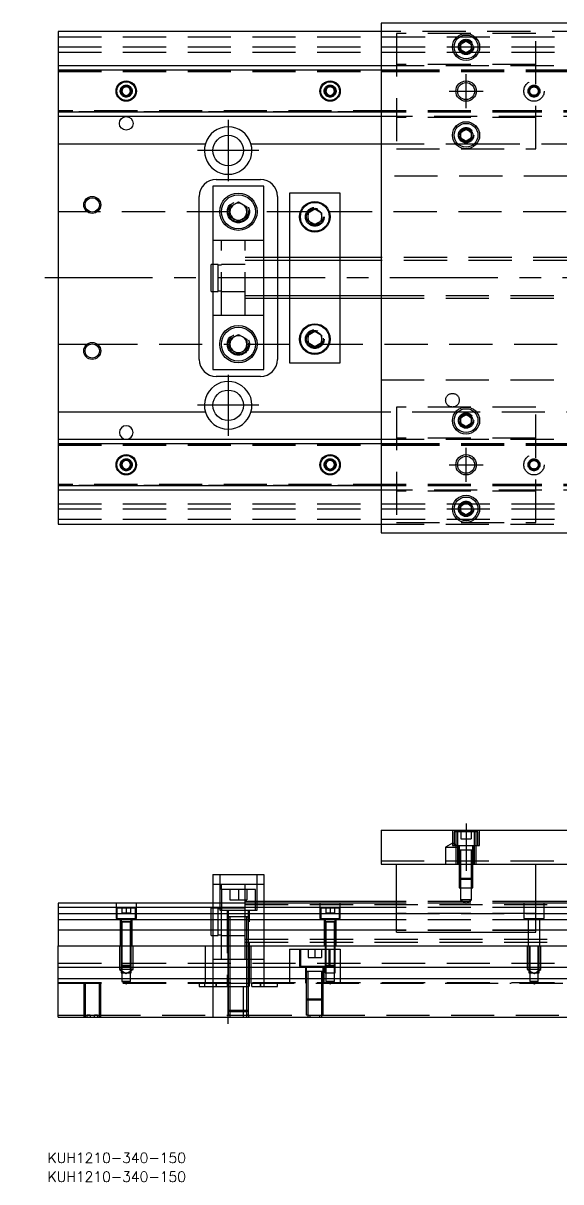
# Model space of a CAD drawing. Extents: x -10 to 547, y -266 to 77.
# Drawn here: x -10.3 to 147.9, y -266.1 to 75 of the extents above; entities that cross this region are included whole.
import ezdxf

# ---------------------------------------------------------------- set-up
doc = ezdxf.new("R2010")
doc.units = 0
doc.linetypes.add('CENTER', pattern=[50.8, 31.75, -6.35, 6.35, -6.35])
doc.linetypes.add('DASHED', pattern=[19.05, 12.7, -6.35])
doc.layers.get('0').update_dxf_attribs({"linetype": 'CONTINUOUS'})
doc.layers.add('CENTER', color=1, linetype='CENTER')
doc.styles.get("Standard").update_dxf_attribs({"font": 'txt.shx', "height": 3, "bigfont": 'bigfont.shx'})

# ---------------------------------------------------------------- blocks, each defined once
blk = doc.blocks.new('*U2')
at = {"color": 7, "linetype": 'CONTINUOUS'}
blk.add_text('KUH1210-340-150', height=3, dxfattribs=at).set_placement((-3.17, -266.1))
blk = doc.blocks.new('*U3')
at = {"color": 7, "linetype": 'CONTINUOUS'}
blk.add_text('KUH1210-340-150', height=3, dxfattribs=at).set_placement((-3.17, -260.55))

msp = doc.modelspace()

# ---------------------------------------------------------------- linework, layer by layer
at = {"color": 7, "linetype": 'CONTINUOUS'}
for p, q in [((0, 72.5), (0, 62.5)), ((95, 72.5), (0, 72.5)), ((245, 75), (95, 75)), ((95, 75), (95, -75)), ((118.5, 68.866026), (120, 69.73205)), ((118.5, 67.133974), (118.5, 68.866026)), ((120, 69.73205), (121.5, 68.866026)), ((121.5, 68.866026), (121.5, 67.133974)), ((120, 66.26795), (118.5, 67.133974)), ((121.5, 67.133974), (120, 66.26795)), ((0, 62.5), (95, 62.5)), ((0, 62.5), (0, 61.247728)), ((0, 61.247728), (95, 61.247728)), ((0, 61.247728), (0, 48.752272)), ((18.75, 55.721688), (20, 56.443376)), ((18.75, 54.278312), (18.75, 55.721688)), ((20, 56.443376), (21.25, 55.721688)), ((21.25, 55.721688), (21.25, 54.278312)), ((78.75, 55.721688), (80, 56.443376)), ((78.75, 54.278312), (78.75, 55.721688)), ((80, 56.443376), (81.25, 55.721688)), ((81.25, 55.721688), (81.25, 54.278312)), ((20, 53.556624), (18.75, 54.278312)), ((21.25, 54.278312), (20, 53.556624)), ((80, 53.556624), (78.75, 54.278312)), ((81.25, 54.278312), (80, 53.556624)), ((95, 48.752272), (0, 48.752272)), ((0, 48.752272), (0, 47.5)), ((95, 47.5), (0, 47.5)), ((0, 47.5), (0, 39.5)), ((118.5, 42.866026), (120, 43.73205)), ((118.5, 41.133974), (118.5, 42.866026)), ((120, 40.26795), (118.5, 41.133974)), ((120, 43.73205), (121.5, 42.866026)), ((121.5, 41.133974), (120, 40.26795)), ((121.5, 42.866026), (121.5, 41.133974)), ((0, 39.5), (43.291796, 39.5)), ((0, 39.5), (0, -39.5)), ((56.708204, 39.5), (95, 39.5)), ((46.5, 29), (59.5, 29)), ((41.5, -24), (41.5, 24)), ((60.5, 27), (45.5, 27)), ((45.5, 27), (45.5, -27)), ((60.5, -27), (60.5, 27)), ((64.5, 24), (64.5, 6)), ((83, 25), (68, 25)), ((68, 25), (68, 6)), ((83, 6), (83, 25)), ((50.5, 20.943376), (53, 22.386752)), ((50.5, 18.056624), (50.5, 20.943376)), ((53, 22.386752), (55.5, 20.943376)), ((55.5, 20.943376), (55.5, 18.056624)), ((53, 16.613248), (50.5, 18.056624)), ((55.5, 18.056624), (53, 16.613248)), ((73.5, 19.1547), (75.5, 20.309402)), ((73.5, 16.8453), (73.5, 19.1547)), ((75.5, 20.309402), (77.5, 19.1547)), ((77.5, 19.1547), (77.5, 16.8453)), ((75.5, 15.690598), (73.5, 16.8453)), ((77.5, 16.8453), (75.5, 15.690598)), ((45, 0), (45, 4)), ((45.5, 4), (45, 4)), ((95, 6), (60.5, 6)), ((45, -4), (45, 0)), ((45, -4), (45.5, -4)), ((60.5, -6), (95, -6)), ((64.5, -6), (64.5, -24)), ((68, -6), (68, -25)), ((83, -25), (83, -6)), ((50.5, -18.056624), (53, -16.613248)), ((53, -16.613248), (55.5, -18.056624)), ((73.5, -16.8453), (75.5, -15.690598)), ((73.5, -19.1547), (73.5, -16.8453)), ((75.5, -15.690598), (77.5, -16.8453)), ((77.5, -16.8453), (77.5, -19.1547)), ((50.5, -20.943376), (50.5, -18.056624)), ((55.5, -18.056624), (55.5, -20.943376)), ((75.5, -20.309402), (73.5, -19.1547)), ((77.5, -19.1547), (75.5, -20.309402)), ((53, -22.386752), (50.5, -20.943376)), ((55.5, -20.943376), (53, -22.386752)), ((45.5, -27), (60.5, -27)), ((68, -25), (83, -25)), ((59.5, -29), (46.5, -29)), ((43.291796, -39.5), (0, -39.5)), ((0, -39.5), (0, -47.5)), ((95, -39.5), (56.708204, -39.5)), ((118.5, -41.133974), (120, -40.26795)), ((120, -40.26795), (121.5, -41.133974)), ((118.5, -42.866026), (118.5, -41.133974)), ((120, -43.73205), (118.5, -42.866026)), ((121.5, -42.866026), (120, -43.73205)), ((121.5, -41.133974), (121.5, -42.866026)), ((0, -47.5), (95, -47.5)), ((0, -47.5), (0, -48.752272)), ((0, -48.752272), (95, -48.752272)), ((0, -48.752272), (0, -61.247728)), ((18.75, -54.278312), (20, -53.556624)), ((18.75, -55.721688), (18.75, -54.278312)), ((20, -53.556624), (21.25, -54.278312)), ((21.25, -54.278312), (21.25, -55.721688)), ((78.75, -54.278312), (80, -53.556624)), ((78.75, -55.721688), (78.75, -54.278312)), ((80, -53.556624), (81.25, -54.278312)), ((81.25, -54.278312), (81.25, -55.721688)), ((20, -56.443376), (18.75, -55.721688)), ((21.25, -55.721688), (20, -56.443376)), ((80, -56.443376), (78.75, -55.721688)), ((81.25, -55.721688), (80, -56.443376)), ((0, -61.247728), (0, -62.5)), ((95, -61.247728), (0, -61.247728)), ((95, -62.5), (0, -62.5)), ((0, -62.5), (0, -72.5)), ((118.5, -67.133974), (120, -66.26795)), ((118.5, -68.866026), (118.5, -67.133974)), ((120, -66.26795), (121.5, -67.133974)), ((121.5, -67.133974), (121.5, -68.866026)), ((120, -69.73205), (118.5, -68.866026)), ((121.5, -68.866026), (120, -69.73205)), ((0, -72.5), (95, -72.5)), ((95, -75), (245, -75)), ((95, -162.58), (245, -162.58)), ((95, -162.58), (95, -172.58)), ((95, -172.58), (245, -172.58)), ((99.5, -192.58), (99.5, -172.58)), ((140.5, -192.58), (140.5, -172.58)), ((45.5, -175.58), (45.5, -184.08)), ((45.5, -175.58), (60.5, -175.58)), ((60.5, -175.58), (60.5, -184.08)), ((0, -184.08), (0, -185.332272)), ((99.5, -184.08), (0, -184.08)), ((99.5, -183.58), (60.5, -183.58)), ((151.5, -183.58), (140.5, -183.58)), ((199.5, -184.08), (140.5, -184.08)), ((99.5, -185.332272), (0, -185.332272)), ((0, -185.332272), (0, -187.10668)), ((0, -187.10668), (99.5, -187.10668)), ((0, -187.10668), (0, -189.003076)), ((199.5, -185.332272), (140.5, -185.332272)), ((140.5, -187.10668), (199.5, -187.10668)), ((99.5, -189.003076), (0, -189.003076)), ((0, -189.003076), (0, -192.057372)), ((199.5, -189.003076), (140.5, -189.003076)), ((99.5, -192.057372), (0, -192.057372)), ((0, -192.057372), (0, -196.58)), ((99.5, -192.58), (140.5, -192.58)), ((199.5, -192.057372), (140.5, -192.057372)), ((0, -196.58), (340, -196.58)), ((0, -202.88), (0, -196.58)), ((0, -202.88), (340, -202.88)), ((0, -206.28), (0, -202.88)), ((0, -217.58), (0, -206.28)), ((0, -206.28), (340, -206.28)), ((0, -217.58), (340, -217.58))]:
    msp.add_line(p, q, dxfattribs=at)
at = {"color": 3, "linetype": 'DASHED'}
for p, q in [((158.000006, 72.5), (95, 72.5)), ((140.5, 72), (99.5, 72)), ((99.5, 72), (99.5, 38)), ((140.5, 38), (140.5, 72)), ((0, 71), (340, 71)), ((121.973226, 68.326156), (122, 68)), ((0, 68), (340, 68)), ((0, 66.5), (340, 66.5)), ((95, 62.5), (199.5, 62.5)), ((140.5, 62.8), (99.5, 62.8)), ((0, 61.1147), (95, 61.1147)), ((0, 61.1), (99.5, 61.1)), ((0, 60.8), (99.5, 60.8)), ((95, 61.247728), (99.5, 61.247728)), ((95, 61.1147), (99.5, 61.1147)), ((99.5, 61.247728), (140.5, 61.247728)), ((99.5, 61.1147), (140.5, 61.1147)), ((99.5, 61.1), (140.5, 61.1)), ((99.5, 61.1), (140.5, 61.1)), ((99.5, 60.8), (140.5, 60.8)), ((99.5, 60.8), (140.5, 60.8)), ((140.5, 61.247728), (199.5, 61.247728)), ((140.5, 61.1147), (199.5, 61.1147)), ((140.5, 61.1), (199.5, 61.1)), ((140.5, 60.8), (199.5, 60.8)), ((21.477374, 55.25955), (21.5, 55)), ((78.5, 55), (78.52041, 55.24661)), ((99.5, 49.2), (0, 49.2)), ((99.5, 48.9), (0, 48.9)), ((95, 48.8853), (0, 48.8853)), ((99.5, 48.8853), (95, 48.8853)), ((99.5, 48.752272), (95, 48.752272)), ((140.5, 49.2), (99.5, 49.2)), ((140.5, 48.9), (99.5, 48.9)), ((140.5, 48.8853), (99.5, 48.8853)), ((140.5, 48.752272), (99.5, 48.752272)), ((199.5, 49.2), (140.5, 49.2)), ((199.5, 48.9), (140.5, 48.9)), ((199.5, 48.8853), (140.5, 48.8853)), ((199.5, 48.752272), (140.5, 48.752272)), ((199.5, 47.5), (95, 47.5)), ((140.5, 47.2), (99.5, 47.2)), ((118, 42), (118.030168, 42.346066)), ((95, 39.5), (116.877502, 39.5)), ((99.5, 38), (140.5, 38)), ((116.877502, 39.5), (117.55051, 39.5)), ((117.55051, 39.5), (122.44949, 39.5)), ((122.44949, 39.5), (123.122498, 39.5)), ((123.122498, 39.5), (162.254033, 39.5)), ((245, 30), (95, 30)), ((9.359688, 19.5), (0, 19.5)), ((50.5, 19.5), (10.640312, 19.5)), ((74.030306, 19.5), (55.5, 19.5)), ((55.977798, 19.864306), (56, 19.5)), ((73, 18), (73.012884, 18.253488)), ((340, 19.5), (76.969694, 19.5)), ((48, 11), (45.5, 11)), ((48, -11), (48, 11)), ((55, 11), (48, 11)), ((55, -11), (55, 11)), ((60.5, 11), (55, 11)), ((47.1, 4), (45.5, 4)), ((47.1, 0), (47.1, 4)), ((48, 3.8), (47.1, 3.8)), ((55, 4), (48, 4)), ((60.5, 6), (55, 6)), ((60.5, 5.125), (55, 5.125)), ((64.5, 6), (64.5, 5.125)), ((64.5, 5.125), (64.5, -5.125)), ((68, 6), (68, 5.125)), ((68, 5.125), (68, -5.125)), ((83, 5.125), (83, 6)), ((83, -5.125), (83, 5.125)), ((152.5, 6), (95, 6)), ((152.5, 5.125), (95, 5.125)), ((47.1, -4), (47.1, 0)), ((45.5, -4), (47.1, -4)), ((47.1, -3.8), (48, -3.8)), ((48, -4), (55, -4)), ((55, -5.125), (60.5, -5.125)), ((55, -6), (60.5, -6)), ((64.5, -5.125), (64.5, -6)), ((68, -5.125), (68, -6)), ((83, -6), (83, -5.125)), ((95, -5.125), (152.5, -5.125)), ((95, -6), (152.5, -6)), ((45.5, -11), (48, -11)), ((48, -11), (55, -11)), ((55, -11), (60.5, -11)), ((0, -19.5), (9.359688, -19.5)), ((10.640312, -19.5), (50.5, -19.5)), ((55.5, -19.5), (74.030306, -19.5)), ((55.977798, -19.135694), (56, -19.5)), ((76.969694, -19.5), (340, -19.5)), ((77.983582, -17.713962), (78, -18)), ((95, -30), (245, -30)), ((116.877502, -39.5), (95, -39.5)), ((140.5, -38), (99.5, -38)), ((99.5, -38), (99.5, -72)), ((117.55051, -39.5), (116.877502, -39.5)), ((122.44949, -39.5), (117.55051, -39.5)), ((123.122498, -39.5), (122.44949, -39.5)), ((162.254033, -39.5), (123.122498, -39.5)), ((140.5, -72), (140.5, -38)), ((121.973226, -41.673844), (122, -42)), ((95, -47.5), (199.5, -47.5)), ((140.5, -47.2), (99.5, -47.2)), ((0, -48.8853), (95, -48.8853)), ((0, -48.9), (99.5, -48.9)), ((0, -49.2), (99.5, -49.2)), ((95, -48.752272), (99.5, -48.752272)), ((95, -48.8853), (99.5, -48.8853)), ((99.5, -48.752272), (140.5, -48.752272)), ((99.5, -48.8853), (140.5, -48.8853)), ((99.5, -48.9), (140.5, -48.9)), ((99.5, -49.2), (140.5, -49.2)), ((140.5, -48.752272), (199.5, -48.752272)), ((140.5, -48.8853), (199.5, -48.8853)), ((140.5, -48.9), (199.5, -48.9)), ((140.5, -49.2), (199.5, -49.2)), ((21.477374, -54.74045), (21.5, -55)), ((81.477374, -54.74045), (81.5, -55)), ((99.5, -60.8), (0, -60.8)), ((99.5, -61.1), (0, -61.1)), ((95, -61.1147), (0, -61.1147)), ((99.5, -61.1147), (95, -61.1147)), ((99.5, -61.247728), (95, -61.247728)), ((140.5, -60.8), (99.5, -60.8)), ((140.5, -60.8), (99.5, -60.8)), ((140.5, -61.1), (99.5, -61.1)), ((140.5, -61.1), (99.5, -61.1)), ((140.5, -61.1147), (99.5, -61.1147)), ((140.5, -61.247728), (99.5, -61.247728)), ((199.5, -60.8), (140.5, -60.8)), ((199.5, -61.1), (140.5, -61.1)), ((199.5, -61.1147), (140.5, -61.1147)), ((199.5, -61.247728), (140.5, -61.247728)), ((199.5, -62.5), (95, -62.5)), ((140.5, -62.8), (99.5, -62.8)), ((0, -66.5), (340, -66.5)), ((0, -68), (340, -68)), ((121.973226, -67.673844), (122, -68)), ((0, -71), (340, -71)), ((95, -72.5), (158.000006, -72.5)), ((99.5, -72), (140.5, -72)), ((116, -162.58), (116, -167.08)), ((123.5, -163.08), (116.5, -163.08)), ((116.5, -163.08), (116.5, -167.08)), ((117.000006, -162.58), (117.000006, -163.08)), ((117.000006, -163.08), (117.000006, -167.08)), ((117.5, -162.58), (117.5, -172.58)), ((118.5, -163.08), (118.5, -165.08)), ((120, -163.08), (120, -165.08)), ((121.5, -163.08), (121.5, -165.08)), ((122.5, -172.58), (122.5, -162.58)), ((122.999994, -163.08), (122.999994, -162.58)), ((122.999994, -167.08), (122.999994, -163.08)), ((123.5, -167.08), (123.5, -163.08)), ((124, -167.08), (124, -162.58)), ((116, -166.4253), (114, -167.58)), ((118, -167.58), (116, -166.4253)), ((116, -167.08), (124, -167.08)), ((117.000006, -167.08), (117.000006, -172.58)), ((117.75, -167.08), (117.75, -172.58)), ((118, -167.08), (118, -168.48)), ((118.5, -165.08), (120, -165.08)), ((120, -165.08), (121.5, -165.08)), ((122, -168.48), (122, -167.08)), ((122.25, -172.58), (122.25, -167.08)), ((122.999994, -172.58), (122.999994, -167.08)), ((114, -167.58), (118, -167.58)), ((114, -167.58), (114, -172.58)), ((122.000006, -168.48), (117.999994, -168.48)), ((122.000006, -168.48), (117.999994, -168.48)), ((118, -168.475), (118, -168.48)), ((118, -168.48), (118.216462, -168.48)), ((118.216708, -168.48), (118, -168.48)), ((118, -168.48), (118, -168.485)), ((118, -168.48), (118, -172.58)), ((121.783332, -168.48), (118.216708, -168.48)), ((118.35, -168.48), (118.35, -172.58)), ((121.65, -172.58), (121.65, -168.48)), ((122, -168.48), (121.783332, -168.48)), ((121.783538, -168.48), (122, -168.48)), ((122, -168.48), (122, -168.475)), ((122, -168.485), (122, -168.48)), ((122, -172.58), (122, -168.48)), ((95, -171.58), (245, -171.58)), ((118, -172.58), (118, -176.73)), ((118.000006, -172.58), (118.000002, -176.73)), ((118.35, -172.58), (118.35, -177.08)), ((121.65, -177.08), (121.65, -172.58)), ((121.999998, -176.73), (121.999994, -172.58)), ((122, -176.73), (122, -172.58)), ((47.5, -175.58), (47.5, -186.08)), ((58.5, -186.08), (58.5, -175.58)), ((118, -176.73), (122, -176.73)), ((118, -176.73), (118.35, -177.08)), ((118.000002, -176.73), (118.000006, -179.58)), ((121.65, -177.08), (118.35, -177.08)), ((118.35, -177.08), (118.35, -179.58)), ((121.65, -177.08), (122, -176.73)), ((121.65, -179.58), (121.65, -177.08)), ((121.999994, -179.58), (121.999998, -176.73)), ((48, -178.58), (45.5, -178.58)), ((48, -180.08), (48, -178.58)), ((55, -178.58), (48, -178.58)), ((58, -180.08), (48, -180.08)), ((48, -180.08), (48, -184.08)), ((50.5, -180.08), (50.5, -183.08)), ((53, -180.08), (53, -183.08)), ((55, -180.08), (55, -178.58)), ((60.5, -178.58), (55, -178.58)), ((55, -184.08), (55, -180.08)), ((55.5, -180.08), (55.5, -183.08)), ((58, -184.08), (58, -180.08)), ((118.000006, -179.58), (121.999994, -179.58)), ((118.35, -179.58), (118.35, -183.08)), ((121.65, -183.08), (121.65, -179.58)), ((17, -184.08), (17, -188.58)), ((23, -188.58), (23, -184.08)), ((45.5, -184.08), (45.5, -196.58)), ((48, -184.08), (48, -186.08)), ((50.5, -183.08), (53, -183.08)), ((53, -183.08), (55.5, -183.08)), ((58, -183.58), (55, -183.58)), ((55, -186.08), (55, -184.08)), ((60.5, -183.58), (58, -183.58)), ((58, -186.08), (58, -184.08)), ((60.5, -184.08), (60.5, -196.58)), ((77, -184.08), (77, -188.58)), ((83, -188.58), (83, -184.08)), ((140.5, -183.58), (99.5, -183.58)), ((140.5, -184.08), (99.5, -184.08)), ((121.65, -183.08), (118.35, -183.08)), ((118.35, -183.08), (120, -184.032628)), ((120, -184.032628), (121.65, -183.08)), ((137, -184.08), (137, -188.58)), ((143, -188.58), (143, -184.08)), ((22.75, -185.58), (17.25, -185.58)), ((17.25, -185.58), (17.25, -188.58)), ((18.75, -185.58), (18.75, -186.88)), ((18.75, -186.88), (20, -186.88)), ((20, -185.58), (20, -186.88)), ((20, -186.88), (21.25, -186.88)), ((21.25, -185.58), (21.25, -186.88)), ((22.75, -188.58), (22.75, -185.58)), ((45, -193.58), (45, -185.58)), ((45.5, -185.58), (45, -185.58)), ((47.1, -185.58), (45.5, -185.58)), ((47.1, -193.58), (47.1, -185.58)), ((48, -185.78), (47.1, -185.78)), ((47.5, -186.08), (58.5, -186.08)), ((55, -185.58), (48, -185.58)), ((48, -189.58), (48, -186.08)), ((49.75, -186.08), (49.75, -208.58)), ((50, -186.08), (50, -188.08)), ((55, -184.455), (290, -184.455)), ((55, -188.079526), (55, -186.08)), ((56, -188.08), (56, -186.08)), ((56.25, -208.58), (56.25, -186.08)), ((82.75, -185.58), (77.25, -185.58)), ((77.25, -185.58), (77.25, -188.58)), ((78.75, -185.58), (78.75, -186.88)), ((78.75, -186.88), (80, -186.88)), ((80, -185.58), (80, -186.88)), ((80, -186.88), (81.25, -186.88)), ((81.25, -185.58), (81.25, -186.88)), ((82.75, -188.58), (82.75, -185.58)), ((140.5, -185.332272), (99.5, -185.332272)), ((140.5, -185.377056), (99.5, -185.377056)), ((140.5, -187.08), (99.5, -187.08)), ((99.5, -187.10668), (140.5, -187.10668)), ((17, -188.58), (23, -188.58)), ((18.25, -188.58), (18.25, -196.58)), ((21.500006, -189.58), (18.499994, -189.58)), ((19.998804, -189.58), (18.499994, -189.58)), ((18.5, -188.58), (18.5, -189.58)), ((18.5, -189.575), (18.5, -189.58)), ((18.5, -189.58), (18.62467, -189.58)), ((18.624678, -189.58), (18.5, -189.58)), ((18.5, -189.58), (18.5, -189.585)), ((18.5, -189.58), (18.5, -196.58)), ((18.62467, -189.58), (21.375392, -189.58)), ((19.998804, -189.58), (18.624678, -189.58)), ((18.75, -189.58), (18.75, -196.58)), ((21.500006, -189.58), (19.998804, -189.58)), ((21.37533, -189.58), (19.998804, -189.58)), ((21.25, -196.58), (21.25, -189.58)), ((21.5, -189.58), (21.37533, -189.58)), ((21.375392, -189.58), (21.5, -189.58)), ((21.5, -189.58), (21.5, -188.58)), ((21.5, -189.58), (21.5, -189.575)), ((21.5, -189.585), (21.5, -189.58)), ((21.5, -196.58), (21.5, -189.58)), ((21.75, -196.58), (21.75, -188.58)), ((48, -196.58), (48, -189.58)), ((56.000006, -188.08), (49.999994, -188.08)), ((56.000006, -188.08), (49.999994, -188.08)), ((50, -188.075), (50, -188.08)), ((50, -188.08), (50.34965, -188.08)), ((50.349602, -188.08), (50, -188.08)), ((50, -188.08), (50, -188.085)), ((50, -188.08), (50, -196.58)), ((55.65035, -188.08), (50.349602, -188.08)), ((50.5, -188.08), (50.5, -196.58)), ((55, -189.58), (55, -188.079526)), ((55, -196.58), (55, -189.58)), ((55.5, -196.58), (55.5, -188.08)), ((55.650204, -188.08), (56, -188.08)), ((56, -188.08), (55.65035, -188.08)), ((56, -188.08), (56, -188.075)), ((56, -188.085), (56, -188.08)), ((56, -196.58), (56, -188.08)), ((77, -188.58), (83, -188.58)), ((78.25, -188.58), (78.25, -196.58)), ((81.500006, -189.58), (78.499994, -189.58)), ((79.998804, -189.58), (78.499994, -189.58)), ((78.5, -188.58), (78.5, -189.58)), ((78.5, -189.575), (78.5, -189.58)), ((78.5, -189.58), (78.62467, -189.58)), ((78.624678, -189.58), (78.5, -189.58)), ((78.5, -189.58), (78.5, -189.585)), ((78.5, -189.58), (78.5, -196.58)), ((78.62467, -189.58), (81.375392, -189.58)), ((79.998804, -189.58), (78.624678, -189.58)), ((78.75, -189.58), (78.75, -196.58)), ((81.500006, -189.58), (79.998804, -189.58)), ((81.37533, -189.58), (79.998804, -189.58)), ((81.25, -196.58), (81.25, -189.58)), ((81.5, -189.58), (81.37533, -189.58)), ((81.375392, -189.58), (81.5, -189.58)), ((81.5, -189.58), (81.5, -188.58)), ((81.5, -189.58), (81.5, -189.575)), ((81.5, -189.585), (81.5, -189.58)), ((81.5, -196.58), (81.5, -189.58)), ((81.75, -196.58), (81.75, -188.58)), ((140.5, -189.003076), (99.5, -189.003076)), ((137, -188.58), (143, -188.58)), ((138.25, -188.58), (138.25, -196.58)), ((141.75, -196.58), (141.75, -188.58)), ((45, -193.58), (45.5, -193.58)), ((45.5, -193.58), (47.1, -193.58)), ((47.1, -193.38), (48, -193.38)), ((48, -193.58), (50, -193.58)), ((50, -193.58), (50.5, -193.58)), ((50.5, -193.58), (55, -193.58)), ((140.5, -192.057372), (99.5, -192.057372)), ((140.5, -192.08), (99.5, -192.08)), ((18, -196.58), (18, -203.58)), ((18.5, -196.58), (18.5, -202.33)), ((18.500006, -196.58), (18.500002, -202.33)), ((18.75, -196.58), (18.75, -202.58)), ((21.25, -202.58), (21.25, -196.58)), ((21.499998, -202.33), (21.499994, -196.58)), ((21.5, -202.33), (21.5, -196.58)), ((22, -203.58), (22, -196.58)), ((43.291796, -207.58), (43.291796, -196.58)), ((45.5, -196.58), (45.5, -202.88)), ((48, -200.58), (48, -196.58)), ((50, -196.58), (50, -202.88)), ((50.5, -196.58), (50.5, -202.88)), ((55, -194.705), (290, -194.705)), ((55, -195.58), (290, -195.58)), ((55, -200.58), (55, -196.58)), ((55.5, -202.88), (55.5, -196.58)), ((56, -202.88), (56, -196.58)), ((56.708204, -196.58), (56.708204, -207.58)), ((60.5, -196.58), (60.5, -202.88)), ((68, -197.58), (68, -202.88)), ((68, -197.58), (78.5, -197.58)), ((71, -197.58), (71, -202.58)), ((71.25, -197.58), (71.25, -202.58)), ((73.5, -197.58), (73.5, -200.08)), ((75.5, -197.58), (75.5, -200.08)), ((77.5, -197.58), (77.5, -200.08)), ((78.5, -196.58), (78.5, -202.33)), ((78.5, -197.58), (78.75, -197.58)), ((78.500006, -196.58), (78.500002, -202.33)), ((78.75, -196.58), (78.75, -202.58)), ((78.75, -197.58), (81.25, -197.58)), ((79.75, -202.58), (79.75, -197.58)), ((80, -202.58), (80, -197.58)), ((81.25, -202.58), (81.25, -196.58)), ((81.25, -197.58), (81.5, -197.58)), ((81.499998, -202.33), (81.499994, -196.58)), ((81.5, -202.33), (81.5, -196.58)), ((81.5, -197.58), (83, -197.58)), ((83, -197.58), (83, -202.88)), ((138, -196.58), (138, -203.58)), ((138.500006, -196.58), (138.500006, -202.88)), ((138.75, -196.58), (138.75, -204.58)), ((141.25, -204.58), (141.25, -196.58)), ((141.499994, -202.88), (141.499994, -196.58)), ((142, -203.58), (142, -196.58)), ((45.5, -200.58), (48, -200.58)), ((48, -200.58), (50, -200.58)), ((50, -200.58), (50.5, -200.58)), ((50.5, -200.58), (55, -200.58)), ((55, -200.58), (60.5, -200.58)), ((73.5, -200.08), (75.5, -200.08)), ((75.5, -200.08), (77.5, -200.08)), ((0, -201.73), (340, -201.73)), ((22, -203.58), (18, -203.58)), ((18, -203.58), (20, -204.7347)), ((18.5, -202.33), (21.5, -202.33)), ((18.5, -202.33), (18.75, -202.58)), ((18.500002, -202.33), (18.500006, -202.88)), ((18.500006, -202.88), (18.500006, -204.58)), ((18.500006, -204.58), (21.499994, -204.58)), ((21.25, -202.58), (18.75, -202.58)), ((18.75, -202.58), (18.75, -204.58)), ((18.75, -204.58), (18.75, -207.08)), ((20, -204.7347), (22, -203.58)), ((21.25, -202.58), (21.5, -202.33)), ((21.25, -204.58), (21.25, -202.58)), ((21.25, -207.08), (21.25, -204.58)), ((21.499994, -202.88), (21.499998, -202.33)), ((21.499994, -204.58), (21.499994, -202.88)), ((45.5, -202.88), (45.5, -206.28)), ((50, -202.88), (50, -206.28)), ((50.5, -202.88), (50.5, -206.28)), ((55.5, -206.28), (55.5, -202.88)), ((56, -206.28), (56, -202.88)), ((60.5, -202.88), (60.5, -206.28)), ((68, -202.88), (68, -206.28)), ((71, -202.58), (78.75, -202.58)), ((72.75, -202.58), (72.75, -207.58)), ((78.000006, -204.18), (72.999994, -204.18)), ((78.000006, -204.18), (72.999994, -204.18)), ((73, -202.58), (73, -202.88)), ((73, -202.88), (73, -204.18)), ((73, -204.175), (73, -204.18)), ((73, -204.18), (73.257448, -204.18)), ((73.257468, -204.18), (73, -204.18)), ((73, -204.18), (73, -206.28)), ((73, -204.18), (73, -204.185)), ((77.742552, -204.18), (73.257468, -204.18)), ((73.4, -204.18), (73.4, -206.28)), ((77.6, -206.28), (77.6, -204.18)), ((78, -204.18), (77.742552, -204.18)), ((77.742602, -204.18), (78, -204.18)), ((78, -202.88), (78, -202.58)), ((78, -204.18), (78, -202.88)), ((78, -204.18), (78, -204.175)), ((78, -206.28), (78, -204.18)), ((78, -204.185), (78, -204.18)), ((78.25, -207.58), (78.25, -202.58)), ((78.5, -202.33), (81.5, -202.33)), ((78.5, -202.33), (78.75, -202.58)), ((78.500002, -202.33), (78.500006, -202.88)), ((78.500006, -202.88), (78.500006, -204.58)), ((78.500006, -204.58), (81.499994, -204.58)), ((81.25, -202.58), (78.75, -202.58)), ((78.75, -202.58), (78.75, -204.58)), ((78.75, -204.58), (78.75, -207.08)), ((81.25, -202.58), (81.5, -202.33)), ((81.25, -204.58), (81.25, -202.58)), ((81.25, -207.08), (81.25, -204.58)), ((81.499994, -202.88), (81.499998, -202.33)), ((81.499994, -204.58), (81.499994, -202.88)), ((83, -202.88), (83, -206.28)), ((142, -203.58), (138, -203.58)), ((138, -203.58), (140, -204.7347)), ((138.500006, -202.88), (138.500006, -204.58)), ((138.500006, -204.58), (141.499994, -204.58)), ((138.75, -204.58), (138.75, -207.08)), ((140, -204.7347), (142, -203.58)), ((141.25, -207.08), (141.25, -204.58)), ((141.499994, -204.58), (141.499994, -202.88)), ((0, -207.43), (340, -207.43)), ((0, -207.58), (43.291796, -207.58)), ((7.500006, -207.58), (7.500006, -217.58)), ((7.9, -207.58), (7.9, -217.58)), ((12.1, -217.58), (12.1, -207.58)), ((12.499994, -217.58), (12.499994, -207.58)), ((21.25, -207.08), (18.75, -207.08)), ((18.75, -207.08), (20, -207.801688)), ((20, -207.801688), (21.25, -207.08)), ((41.5, -207.58), (41.5, -208.58)), ((43, -207.58), (43, -208.58)), ((43.291796, -207.58), (56.708204, -207.58)), ((45.5, -206.28), (45.5, -207.58)), ((45.5, -207.58), (45.5, -208.58)), ((46.5, -208.58), (46.5, -207.58)), ((46.5, -207.58), (46.5, -208.58)), ((50, -206.28), (50, -207.58)), ((50, -207.58), (50, -208.58)), ((50.5, -206.28), (50.5, -207.58)), ((50.5, -207.58), (50.5, -208.58)), ((55.5, -207.58), (55.5, -206.28)), ((55.5, -208.58), (55.5, -207.58)), ((56, -207.58), (56, -206.28)), ((56, -208.58), (56, -207.58)), ((56.708204, -207.58), (133.291796, -207.58)), ((57, -208.58), (57, -207.58)), ((59.5, -207.58), (59.5, -208.58)), ((59.5, -208.58), (59.5, -207.58)), ((60.5, -206.28), (60.5, -208.58)), ((64.5, -208.58), (64.5, -207.58)), ((68, -206.28), (68, -207.58)), ((73, -206.28), (73, -207.58)), ((73, -207.58), (73, -212.18)), ((73.000006, -207.58), (73.000002, -212.18)), ((73.4, -206.28), (73.4, -207.58)), ((73.4, -207.58), (73.4, -212.58)), ((77.6, -207.58), (77.6, -206.28)), ((77.6, -212.58), (77.6, -207.58)), ((77.999998, -212.18), (77.999994, -207.58)), ((78, -207.58), (78, -206.28)), ((78, -212.18), (78, -207.58)), ((81.25, -207.08), (78.75, -207.08)), ((78.75, -207.08), (80, -207.801688)), ((80, -207.801688), (81.25, -207.08)), ((83, -206.28), (83, -207.58)), ((116.708204, -207.58), (223.291796, -207.58)), ((141.25, -207.08), (138.75, -207.08)), ((138.75, -207.08), (140, -207.801688)), ((140, -207.801688), (141.25, -207.08)), ((41.5, -208.58), (43, -208.58)), ((43, -208.58), (57, -208.58)), ((45.5, -208.58), (45.5, -217.58)), ((50, -208.58), (50, -215.58)), ((50.000006, -208.58), (50.000006, -215.580006)), ((50.5, -208.58), (55.5, -208.58)), ((50.5, -208.58), (50.5, -216.08)), ((54.5, -217.58), (54.5, -208.58)), ((55.5, -216.08), (55.5, -208.58)), ((55.999994, -215.580006), (55.999994, -208.58)), ((56, -215.58), (56, -208.58)), ((57, -208.58), (59.5, -208.58)), ((59.5, -208.58), (64.5, -208.58)), ((73, -212.18), (78, -212.18)), ((73, -212.18), (73.4, -212.58)), ((73.000002, -212.18), (73.000006, -217.08)), ((77.6, -212.58), (73.4, -212.58)), ((73.4, -212.58), (73.4, -217.08)), ((77.6, -212.58), (78, -212.18)), ((77.6, -217.08), (77.6, -212.58)), ((77.999994, -217.08), (77.999998, -212.18)), ((0, -217.08), (8.500008, -217.08)), ((8.500008, -217.58), (8.500008, -217.08)), ((9.359688, -217.08), (8.500008, -217.08)), ((8.500008, -217.08), (9.359688, -217.08)), ((9.359688, -217.08), (10.640312, -217.08)), ((9.359688, -217.08), (9.359688, -217.58)), ((11.499992, -217.08), (10.640312, -217.08)), ((10.640312, -217.58), (10.640312, -217.08)), ((10.640312, -217.08), (11.499992, -217.08)), ((11.499992, -217.08), (11.499992, -217.58)), ((11.499992, -217.08), (50.000006, -217.08)), ((50, -215.58), (56, -215.58)), ((50, -215.58), (50.5, -216.08)), ((50.000006, -215.580006), (50.000006, -217.08)), ((50.000006, -217.58), (50.000006, -217.08)), ((50.5, -217.08), (50.000006, -217.08)), ((50.000006, -217.08), (50.5, -217.08)), ((55.5, -216.08), (50.5, -216.08)), ((50.5, -216.08), (50.5, -217.08)), ((50.5, -217.08), (55.5, -217.08)), ((50.5, -217.08), (50.5, -217.58)), ((55.5, -216.08), (56, -215.58)), ((55.5, -217.08), (55.5, -216.08)), ((55.999994, -217.08), (55.5, -217.08)), ((55.5, -217.58), (55.5, -217.08)), ((55.5, -217.08), (55.999994, -217.08)), ((55.999994, -217.08), (55.999994, -215.580006)), ((55.999994, -217.08), (55.999994, -217.58)), ((55.999994, -217.08), (73.500006, -217.08)), ((73.500006, -217.08), (73.000006, -217.08)), ((73.500006, -217.58), (73.500006, -217.08)), ((73.500006, -217.08), (74.030306, -217.08)), ((74.030306, -217.08), (76.969694, -217.08)), ((74.030306, -217.08), (74.030306, -217.58)), ((76.969694, -217.58), (76.969694, -217.08)), ((76.969694, -217.08), (77.499994, -217.08)), ((77.999994, -217.08), (77.499994, -217.08)), ((77.499994, -217.08), (77.499994, -217.58)), ((77.499994, -217.08), (340, -217.08))]:
    msp.add_line(p, q, dxfattribs=at)
at = {"color": 3, "linetype": 'CONTINUOUS'}
for p, q in [((95, 5.125), (60.5, 5.125)), ((60.5, -5.125), (95, -5.125))]:
    msp.add_line(p, q, dxfattribs=at)
at = {"color": 7, "linetype": 'CONTINUOUS'}
for centre, radius in [((120, 68), 4), ((120, 68), 3.5), ((20, 55), 3), ((80, 55), 3), ((20, 55), 2.75), ((80, 55), 2.75), ((120, 55), 2.5), ((20, 45.5), 2), ((120, 42), 4), ((120, 42), 3.5), ((50, 37.5), 4.5), ((53, 19.5), 5.5), ((53, 19.5), 5), ((10, 21.5), 2.1), ((75.5, 18), 4.5), ((75.5, 18), 4.25), ((75.5, -18), 4.5), ((53, -19.5), 5.5), ((53, -19.5), 5), ((75.5, -18), 4.25), ((10, -21.5), 2.1), ((50, -37.5), 4.5), ((120, -42), 4), ((120, -42), 3.5), ((20, -55), 3), ((20, -55), 2.75), ((80, -55), 3), ((80, -55), 2.75), ((120, -55), 2.5), ((120, -68), 4), ((120, -68), 3.5)]:
    msp.add_circle(centre, radius, dxfattribs=at)
at = {"color": 3, "linetype": 'DASHED'}
for centre, radius in [((120, 68), 2.25), ((120, 68), 2), ((140, 55), 3), ((20, 55), 1.75), ((20, 55), 1.5), ((80, 55), 1.75), ((80, 55), 1.5), ((140, 55), 1.75), ((140, 55), 1.5), ((140, 55), 1.25), ((120, 42), 2.25), ((120, 42), 2), ((53, 19.5), 3.25), ((53, 19.5), 3), ((75.5, 18), 2.75), ((75.5, 18), 2.5), ((53, -19.5), 3.25), ((53, -19.5), 3), ((75.5, -18), 2.75), ((75.5, -18), 2.5), ((116, -36), 2), ((120, -42), 2.25), ((120, -42), 2), ((20, -55), 1.75), ((20, -55), 1.5), ((80, -55), 1.75), ((80, -55), 1.5), ((140, -55), 3), ((140, -55), 1.75), ((140, -55), 1.5), ((140, -55), 1.25), ((120, -68), 2.25), ((120, -68), 2)]:
    msp.add_circle(centre, radius, dxfattribs=at)
at = {"color": 3, "linetype": 'CONTINUOUS'}
for centre, radius in [((120, 55), 3), ((10, 21.5), 2.5), ((10, -21.5), 2.5), ((120, -55), 3)]:
    msp.add_circle(centre, radius, dxfattribs=at)
at = {"color": 7, "linetype": 'CONTINUOUS'}
for centre, radius, start, end in [((120, 68), 1.65, 155.380023, 180), ((120, 68), 1.65, 144.619977, 155.380023), ((120, 68), 1.65, 95.380023, 144.619977), ((120, 68), 1.65, 84.619977, 95.380023), ((120, 68), 1.65, 35.380023, 84.619977), ((120, 68), 1.65, 24.619977, 35.380023), ((120, 68), 1.65, 335.380023, 24.619977), ((120, 68), 1.65, 180, 204.619977), ((120, 68), 1.65, 204.619977, 215.380023), ((120, 68), 1.65, 215.380023, 264.619977), ((120, 68), 1.65, 264.619977, 275.380023), ((120, 68), 1.65, 275.380023, 324.619977), ((120, 68), 1.65, 324.619977, 335.380023), ((20, 55), 1.25, 120, 180), ((20, 55), 1.25, 180, 240), ((20, 55), 1.25, 60, 120), ((20, 55), 1.25, 0, 60), ((20, 55), 1.25, 300, 0), ((80, 55), 1.25, 120, 180), ((80, 55), 1.25, 180, 240), ((80, 55), 1.25, 60, 120), ((80, 55), 1.25, 0, 60), ((80, 55), 1.25, 300, 0), ((20, 55), 1.25, 240, 300), ((80, 55), 1.25, 240, 300), ((50, 37.5), 7, 16.60155, 163.39845), ((120, 42), 1.65, 155.380023, 180), ((120, 42), 1.65, 180, 204.619977), ((120, 42), 1.65, 144.619977, 155.380023), ((120, 42), 1.65, 204.619977, 215.380023), ((120, 42), 1.65, 95.380023, 144.619977), ((120, 42), 1.65, 215.380023, 264.619977), ((120, 42), 1.65, 84.619977, 95.380023), ((120, 42), 1.65, 35.380023, 84.619977), ((120, 42), 1.65, 275.380023, 324.619977), ((120, 42), 1.65, 24.619977, 35.380023), ((120, 42), 1.65, 324.619977, 335.380023), ((120, 42), 1.65, 335.380023, 24.619977), ((50, 37.5), 7, 163.39845, 16.60155), ((120, 42), 1.65, 264.619977, 275.380023), ((46.5, 24), 5, 90, 180), ((59.5, 24), 5, 0, 90), ((53, 19.5), 2.5, 120, 180), ((53, 19.5), 2.5, 60, 120), ((53, 19.5), 2.5, 0, 60), ((53, 19.5), 2.5, 180, 240), ((53, 19.5), 2.5, 240, 300), ((53, 19.5), 2.5, 300, 0), ((75.5, 18), 2.1, 162.24721, 180), ((75.5, 18), 2.1, 180, 197.75279), ((75.5, 18), 2.1, 137.75279, 162.24721), ((75.5, 18), 2.1, 197.75279, 222.24721), ((75.5, 18), 2.1, 102.24721, 137.75279), ((75.5, 18), 2.1, 77.75279, 102.24721), ((75.5, 18), 2.1, 42.24721, 77.75279), ((75.5, 18), 2.1, 17.75279, 42.24721), ((75.5, 18), 2.1, 317.75279, 342.24721), ((75.5, 18), 2.1, 342.24721, 17.75279), ((75.5, 18), 2.1, 222.24721, 257.75279), ((75.5, 18), 2.1, 257.75279, 282.24721), ((75.5, 18), 2.1, 282.24721, 317.75279), ((53, -19.5), 2.5, 60, 120), ((75.5, -18), 2.1, 137.75279, 162.24721), ((75.5, -18), 2.1, 102.24721, 137.75279), ((75.5, -18), 2.1, 77.75279, 102.24721), ((75.5, -18), 2.1, 42.24721, 77.75279), ((75.5, -18), 2.1, 17.75279, 42.24721), ((53, -19.5), 2.5, 120, 180), ((53, -19.5), 2.5, 180, 240), ((53, -19.5), 2.5, 0, 60), ((53, -19.5), 2.5, 300, 0), ((75.5, -18), 2.1, 162.24721, 180), ((75.5, -18), 2.1, 180, 197.75279), ((75.5, -18), 2.1, 197.75279, 222.24721), ((75.5, -18), 2.1, 222.24721, 257.75279), ((75.5, -18), 2.1, 257.75279, 282.24721), ((75.5, -18), 2.1, 282.24721, 317.75279), ((75.5, -18), 2.1, 317.75279, 342.24721), ((75.5, -18), 2.1, 342.24721, 17.75279), ((53, -19.5), 2.5, 240, 300), ((46.5, -24), 5, 180, 270), ((59.5, -24), 5, 270, 0), ((50, -37.5), 7, 343.39845, 196.60155), ((50, -37.5), 7, 196.60155, 343.39845), ((120, -42), 1.65, 95.380023, 144.619977), ((120, -42), 1.65, 84.619977, 95.380023), ((120, -42), 1.65, 35.380023, 84.619977), ((20, -45.5), 2, 90, 270), ((20, -45.5), 2, 270, 90), ((120, -42), 1.65, 155.380023, 180), ((120, -42), 1.65, 180, 204.619977), ((120, -42), 1.65, 144.619977, 155.380023), ((120, -42), 1.65, 204.619977, 215.380023), ((120, -42), 1.65, 215.380023, 264.619977), ((120, -42), 1.65, 264.619977, 275.380023), ((120, -42), 1.65, 275.380023, 324.619977), ((120, -42), 1.65, 24.619977, 35.380023), ((120, -42), 1.65, 324.619977, 335.380023), ((120, -42), 1.65, 335.380023, 24.619977), ((20, -55), 1.25, 120, 180), ((20, -55), 1.25, 60, 120), ((20, -55), 1.25, 0, 60), ((80, -55), 1.25, 120, 180), ((80, -55), 1.25, 60, 120), ((80, -55), 1.25, 0, 60), ((20, -55), 1.25, 180, 240), ((20, -55), 1.25, 240, 300), ((20, -55), 1.25, 300, 0), ((80, -55), 1.25, 180, 240), ((80, -55), 1.25, 240, 300), ((80, -55), 1.25, 300, 0), ((120, -68), 1.65, 155.380023, 180), ((120, -68), 1.65, 180, 204.619977), ((120, -68), 1.65, 144.619977, 155.380023), ((120, -68), 1.65, 95.380023, 144.619977), ((120, -68), 1.65, 84.619977, 95.380023), ((120, -68), 1.65, 35.380023, 84.619977), ((120, -68), 1.65, 24.619977, 35.380023), ((120, -68), 1.65, 335.380023, 24.619977), ((120, -68), 1.65, 204.619977, 215.380023), ((120, -68), 1.65, 215.380023, 264.619977), ((120, -68), 1.65, 264.619977, 275.380023), ((120, -68), 1.65, 275.380023, 324.619977), ((120, -68), 1.65, 324.619977, 335.380023)]:
    msp.add_arc(centre, radius, start, end, dxfattribs=at)
at = {"layer": 'CENTER', "color": 1, "linetype": 'CENTER'}
for p, q in [((120, 50), (120, 60)), ((115, 55), (125, 55)), ((50, 46.5), (50, 28.5)), ((59, 37.5), (41, 37.5)), ((383.361871, 0), (-10.32213, 0)), ((50, -28.5), (50, -46.5)), ((59, -37.5), (41, -37.5)), ((120, -60), (120, -50)), ((115, -55), (125, -55)), ((120, -160.58), (120, -174.58)), ((50, -219.58), (50, -194.58))]:
    msp.add_line(p, q, dxfattribs=at)

# ---------------------------------------------------------------- block references
at = {"color": 7, "linetype": 'CONTINUOUS'}
for name in ['*U3', '*U2']:
    msp.add_blockref(name, (0, 0), dxfattribs=at)

doc.saveas('drawing.dxf')
